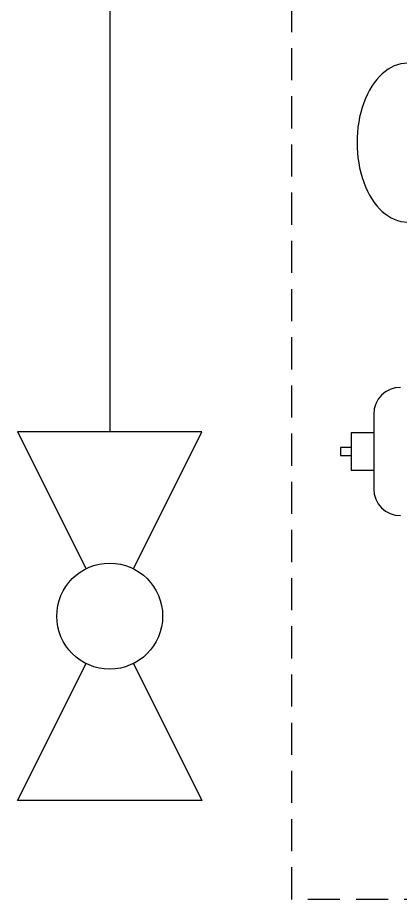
# Model space of a CAD drawing. Header units: millimetres. Extents: x 256 to 2599, y 626 to 1192.
# Drawn here: x 1860 to 1882.7, y 812.2 to 864.5 of the extents above; entities that cross this region are included whole.
import ezdxf

# ---------------------------------------------------------------- set-up
doc = ezdxf.new("R2010")
doc.units = ezdxf.units.MM
doc.linetypes.add('AM_ISO08W050', pattern=[18, 12, -1.5, 3, -1.5])
doc.linetypes.add('HIDDEN', pattern=[9.525, 6.35, -3.175])
for name, color, linetype in [('10', 1, 'AM_ISO08W050'), ('Aria compressa', 140, 'Continuous'), ('MAIN-1', 7, 'Continuous')]:
    doc.layers.add(name, color=color, linetype=linetype)
doc.styles.add('PNP_LTYPE', font='txt.shx')
doc.linetypes.add('ISO-GENERAL', pattern='A,5,["/",PNP_LTYPE,S=1.5,R=0,X=0,Y=-0.75],-0.0001', length=5.0001)

msp = doc.modelspace()

# ---------------------------------------------------------------- linework, layer by layer
for points in [[(1866.872, 831.782), (1870.934, 839.906), (1859.998, 839.906), (1864.061, 831.782)], [(1866.872, 826.159), (1870.934, 818.035), (1859.998, 818.035), (1864.061, 826.159)]]:
    msp.add_lwpolyline(points)
msp.add_circle((1865.466, 828.97), 3.143)
msp.add_ellipse((1883.135, 857.052), major_axis=(0, 4.711), ratio=0.634562, start_param=0, end_param=3.141593)
at = {"layer": '10', "color": 0, "linetype": 'HIDDEN', "ltscale": 0.3}
msp.add_lwpolyline([(1876.27, 812.173), (1876.27, 899.169), (2373.483, 899.169), (2373.483, 812.173)], close=True, dxfattribs=at)
at = {"layer": 'Aria compressa', "linetype": 'ISO-GENERAL'}
msp.add_line((1865.466, 890.231), (1865.466, 839.906), dxfattribs=at)
at = {"layer": 'MAIN-1'}
for p, q in [((1881.137, 840.95), (1881.137, 838.733)), ((1881.137, 839.842), (1879.792, 839.842)), ((1879.792, 839.842), (1879.792, 837.625)), ((1879.792, 838.971), (1879.158, 838.971)), ((1879.158, 838.971), (1879.158, 838.496)), ((1879.158, 838.496), (1879.792, 838.496)), ((1881.137, 838.733), (1881.137, 836.517)), ((1879.792, 837.625), (1881.137, 837.625))]:
    msp.add_line(p, q, dxfattribs=at)
for centre, start, end in [((1882.721, 840.95), 90, 180), ((1882.721, 836.517), 180, 270)]:
    msp.add_arc(centre, 1.583, start, end, dxfattribs=at)

doc.saveas('drawing.dxf')
